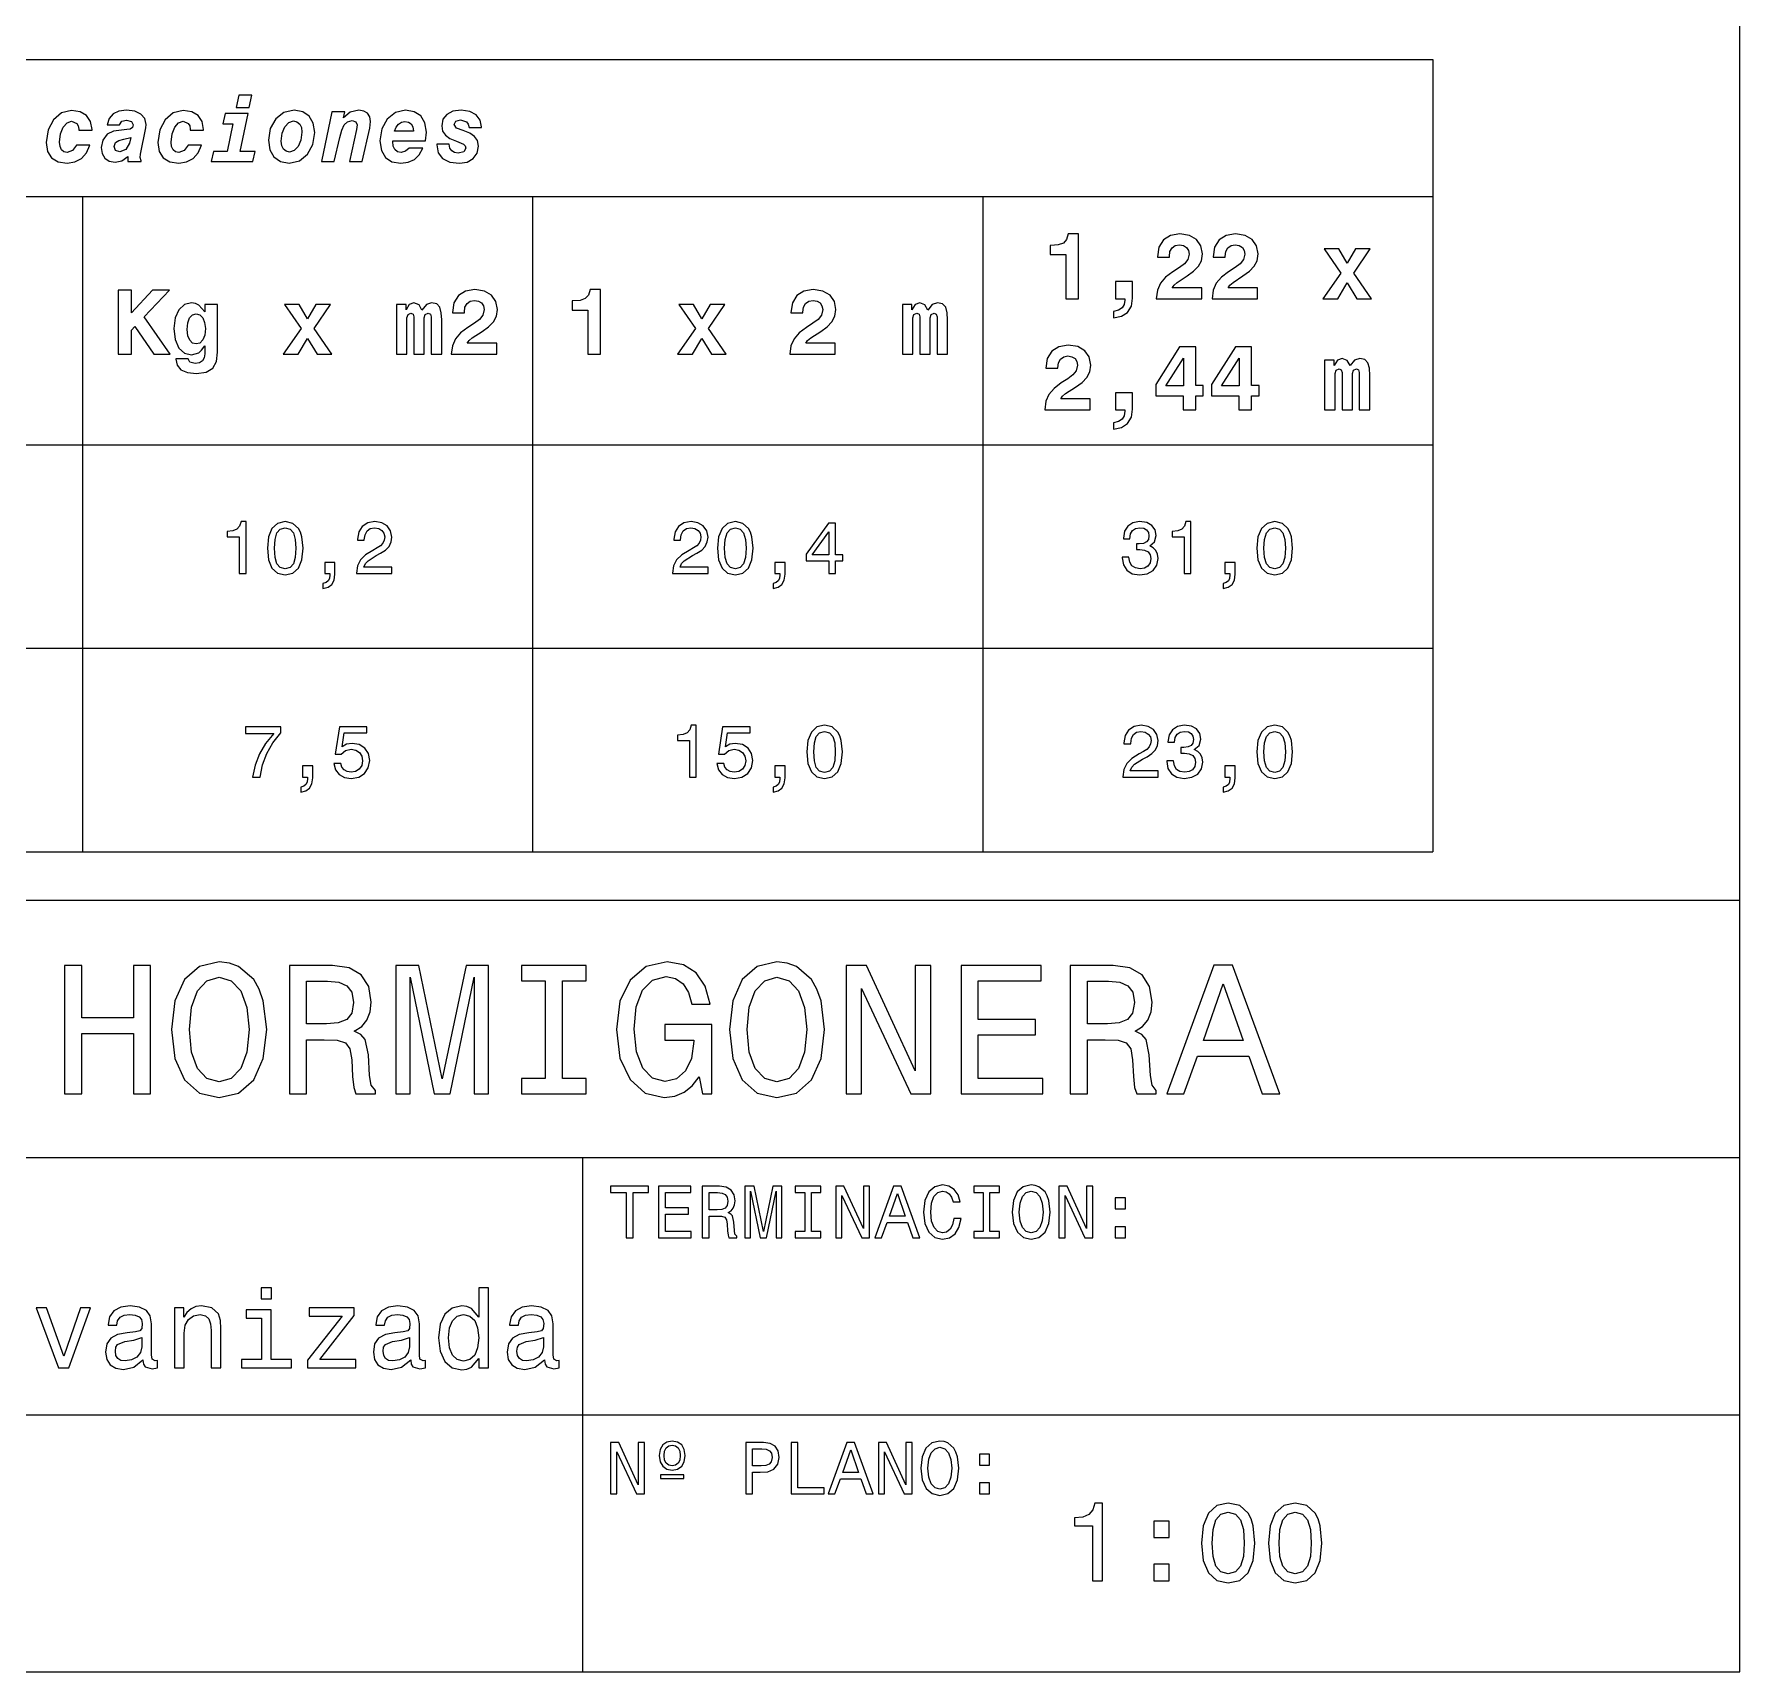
# Model space of a CAD drawing. Extents: x 25 to 410, y 10 to 284.
# Drawn here: x 343.7 to 410, y 10 to 73.7 of the extents above; entities that cross this region are included whole.
import ezdxf

# ---------------------------------------------------------------- set-up
doc = ezdxf.new("R2010")
doc.units = 0
doc.layers.get('0').update_dxf_attribs({"linetype": 'CONTINUOUS'})

msp = doc.modelspace()

# ---------------------------------------------------------------- linework, layer by layer
at = {"color": 7}
for p, q in [((410, 10), (410, 284)), ((290, 72.687), (398.063, 72.687)), ((398.063, 72.687), (398.063, 41.879)), ((290, 67.357), (398.063, 67.357)), ((345.563, 67.357), (345.563, 41.879)), ((363.063, 67.357), (363.063, 41.879)), ((380.563, 67.357), (380.563, 41.879)), ((290, 57.711), (398.063, 57.711)), ((290, 49.795), (398.063, 49.795)), ((290, 41.879), (398.063, 41.879)), ((235, 40), (410, 40)), ((275, 30), (410, 30)), ((320, 30), (365, 30)), ((365, 30), (365, 10)), ((275, 20), (410, 20)), ((25, 10), (410, 10))]:
    msp.add_line(p, q, dxfattribs=at)
for points in [[(352.043, 70.818), (352.147, 71.304), (351.636, 71.304), (351.531, 70.818)], [(345.328, 69.363), (345.177, 69.15), (344.968, 69.078), (344.838, 69.103), (344.745, 69.179), (344.691, 69.301), (344.673, 69.478), (344.709, 69.799), (344.813, 70.054), (344.961, 70.224), (345.141, 70.285), (345.339, 70.202), (345.397, 70.105), (345.418, 69.975), (345.418, 69.946), (345.933, 69.946), (345.933, 69.971), (345.879, 70.281), (345.721, 70.512), (345.472, 70.66), (345.141, 70.71), (344.748, 70.609), (344.435, 70.346), (344.226, 69.95), (344.15, 69.464), (344.201, 69.114), (344.359, 68.862), (344.615, 68.711), (344.964, 68.657), (345.267, 68.707), (345.523, 68.844), (345.717, 69.064), (345.847, 69.363)], [(347.324, 68.912), (347.324, 68.718), (347.846, 68.718), (347.846, 68.75), (347.799, 68.876), (347.817, 69.01), (348.03, 70.036), (348.041, 70.166), (347.987, 70.389), (347.835, 70.562), (347.594, 70.674), (347.273, 70.717), (346.978, 70.681), (346.755, 70.573), (346.6, 70.393), (346.517, 70.144), (347.007, 70.144), (347.093, 70.285), (347.27, 70.332), (347.464, 70.281), (347.533, 70.148), (347.504, 70.04), (347.421, 69.986), (347.281, 69.961), (347.083, 69.946), (346.762, 69.896), (346.524, 69.781), (346.351, 69.557), (346.286, 69.269), (346.322, 69.031), (346.431, 68.855), (346.6, 68.739), (346.834, 68.7), (347.093, 68.75)], [(349.665, 69.363), (349.514, 69.15), (349.305, 69.078), (349.175, 69.103), (349.082, 69.179), (349.028, 69.301), (349.01, 69.478), (349.046, 69.799), (349.15, 70.054), (349.298, 70.224), (349.478, 70.285), (349.676, 70.202), (349.734, 70.105), (349.755, 69.975), (349.755, 69.946), (350.271, 69.946), (350.271, 69.971), (350.217, 70.281), (350.058, 70.512), (349.809, 70.66), (349.478, 70.71), (349.085, 70.609), (348.772, 70.346), (348.563, 69.95), (348.487, 69.464), (348.538, 69.114), (348.696, 68.862), (348.952, 68.711), (349.302, 68.657), (349.604, 68.707), (349.86, 68.844), (350.054, 69.064), (350.184, 69.363)], [(351.697, 69.107), (352.01, 70.587), (351.103, 70.587), (351.02, 70.191), (351.413, 70.191), (351.186, 69.107), (350.652, 69.107), (350.57, 68.718), (352.187, 68.718), (352.27, 69.107)], [(352.792, 69.546), (352.846, 69.179), (353.005, 68.902), (353.26, 68.725), (353.599, 68.664), (353.995, 68.754), (354.309, 69.006), (354.514, 69.384), (354.59, 69.853), (354.532, 70.216), (354.377, 70.49), (354.125, 70.66), (353.794, 70.721), (353.39, 70.627), (353.073, 70.379), (352.864, 70.004)], [(353.772, 70.299), (353.902, 70.267), (354.006, 70.18), (354.071, 70.044), (354.096, 69.86), (354.057, 69.554), (353.949, 69.312), (353.794, 69.147), (353.614, 69.089), (353.477, 69.118), (353.372, 69.201), (353.307, 69.33), (353.286, 69.507), (353.322, 69.82), (353.43, 70.069), (353.585, 70.238)], [(354.849, 68.718), (355.35, 68.718), (355.566, 69.662), (355.642, 69.946), (355.742, 70.148), (355.872, 70.27), (356.045, 70.314), (356.186, 70.27), (356.24, 70.152), (356.214, 69.971), (355.937, 68.718), (356.441, 68.718), (356.733, 70.018), (356.766, 70.278), (356.733, 70.461), (356.643, 70.602), (356.499, 70.685), (356.308, 70.717), (355.973, 70.638), (355.714, 70.422), (355.764, 70.652), (355.26, 70.652)], [(357.626, 69.528), (358.898, 69.528), (358.931, 69.86), (358.873, 70.224), (358.711, 70.494), (358.459, 70.66), (358.124, 70.721), (357.731, 70.627), (357.414, 70.375), (357.205, 69.997), (357.129, 69.525), (357.183, 69.154), (357.338, 68.88), (357.594, 68.714), (357.936, 68.653), (358.228, 68.693), (358.469, 68.797), (358.657, 68.981), (358.797, 69.237), (358.257, 69.237), (358.116, 69.118), (357.954, 69.078), (357.814, 69.103), (357.709, 69.186), (357.645, 69.319), (357.626, 69.503)], [(359.334, 69.399), (359.334, 69.366), (359.388, 69.06), (359.561, 68.837), (359.838, 68.703), (360.224, 68.653), (360.519, 68.703), (360.753, 68.833), (360.905, 69.042), (360.959, 69.316), (360.919, 69.543), (360.804, 69.701), (360.616, 69.82), (360.361, 69.925), (360.105, 70.025), (360.015, 70.162), (360.08, 70.288), (360.263, 70.339), (360.498, 70.263), (360.562, 70.17), (360.595, 70.047), (361.081, 70.047), (361.081, 70.069), (361.027, 70.335), (360.869, 70.541), (360.616, 70.67), (360.281, 70.717), (359.957, 70.674), (359.723, 70.555), (359.575, 70.364), (359.529, 70.112), (359.565, 69.903), (359.673, 69.745), (359.849, 69.618), (360.101, 69.51), (360.371, 69.399), (360.436, 69.337), (360.461, 69.247), (360.386, 69.096), (360.173, 69.046), (360.029, 69.067), (359.918, 69.136), (359.846, 69.244), (359.824, 69.391), (359.824, 69.399)], [(347.443, 69.654), (347.396, 69.431), (347.252, 69.19), (347.01, 69.1), (346.848, 69.154), (346.794, 69.305), (346.841, 69.46), (346.971, 69.543), (347.176, 69.593)], [(357.691, 69.899), (357.756, 70.062), (357.85, 70.18), (357.969, 70.252), (358.098, 70.281), (358.235, 70.256), (358.336, 70.184), (358.401, 70.065), (358.426, 69.899)], [(383.79, 65.11), (383.79, 63.388), (384.288, 63.388), (384.288, 65.906), (383.884, 65.906), (383.823, 65.69), (383.697, 65.553), (383.495, 65.481), (383.214, 65.463), (383.189, 65.463), (383.189, 65.11)], [(387.818, 65.005), (387.818, 65.027), (387.843, 65.221), (387.922, 65.366), (388.048, 65.452), (388.214, 65.484), (388.369, 65.456), (388.488, 65.384), (388.56, 65.268), (388.589, 65.124), (388.538, 64.908), (388.409, 64.746), (388.207, 64.598), (387.955, 64.436), (387.674, 64.22), (387.476, 63.993), (387.353, 63.723), (387.31, 63.388), (389.079, 63.388), (389.079, 63.817), (387.933, 63.817), (388.001, 63.921), (388.124, 64.022), (388.509, 64.274), (388.762, 64.458), (388.949, 64.649), (389.064, 64.865), (389.104, 65.131), (389.043, 65.445), (388.873, 65.69), (388.596, 65.848), (388.221, 65.906), (387.857, 65.845), (387.587, 65.672), (387.411, 65.391), (387.353, 65.016), (387.353, 65.005)], [(389.986, 65.005), (389.986, 65.027), (390.012, 65.221), (390.091, 65.366), (390.217, 65.452), (390.383, 65.484), (390.538, 65.456), (390.656, 65.384), (390.728, 65.268), (390.757, 65.124), (390.707, 64.908), (390.577, 64.746), (390.375, 64.598), (390.123, 64.436), (389.842, 64.22), (389.644, 63.993), (389.522, 63.723), (389.478, 63.388), (391.247, 63.388), (391.247, 63.817), (390.102, 63.817), (390.17, 63.921), (390.293, 64.022), (390.678, 64.274), (390.93, 64.458), (391.117, 64.649), (391.233, 64.865), (391.272, 65.131), (391.211, 65.445), (391.042, 65.69), (390.764, 65.848), (390.39, 65.906), (390.026, 65.845), (389.756, 65.672), (389.579, 65.391), (389.522, 65.016), (389.522, 65.005)], [(394.482, 64.386), (393.787, 63.388), (394.363, 63.388), (394.734, 64), (395.102, 63.388), (395.678, 63.388), (394.986, 64.386), (395.631, 65.322), (395.058, 65.322), (394.731, 64.768), (394.403, 65.322), (393.834, 65.322)], [(346.946, 63.726), (346.946, 61.226), (347.465, 61.226), (347.465, 62.167), (347.594, 62.307), (348.34, 61.226), (348.971, 61.226), (347.962, 62.685), (348.949, 63.726), (348.282, 63.726), (347.465, 62.84), (347.465, 63.726)], [(360.408, 62.844), (360.408, 62.866), (360.433, 63.06), (360.512, 63.204), (360.638, 63.291), (360.804, 63.323), (360.959, 63.294), (361.078, 63.222), (361.15, 63.107), (361.179, 62.963), (361.128, 62.747), (360.999, 62.585), (360.797, 62.437), (360.545, 62.275), (360.264, 62.059), (360.066, 61.832), (359.943, 61.562), (359.9, 61.226), (361.669, 61.226), (361.669, 61.655), (360.523, 61.655), (360.592, 61.76), (360.714, 61.861), (361.099, 62.113), (361.352, 62.296), (361.539, 62.487), (361.654, 62.703), (361.694, 62.97), (361.633, 63.283), (361.463, 63.528), (361.186, 63.687), (360.811, 63.745), (360.447, 63.683), (360.177, 63.51), (360.001, 63.229), (359.943, 62.855), (359.943, 62.844)], [(365.206, 62.948), (365.206, 61.226), (365.703, 61.226), (365.703, 63.745), (365.3, 63.745), (365.239, 63.528), (365.112, 63.391), (364.911, 63.319), (364.63, 63.301), (364.605, 63.301), (364.605, 62.948)], [(373.571, 62.844), (373.571, 62.866), (373.596, 63.06), (373.675, 63.204), (373.801, 63.291), (373.967, 63.323), (374.122, 63.294), (374.241, 63.222), (374.313, 63.107), (374.342, 62.963), (374.291, 62.747), (374.161, 62.585), (373.96, 62.437), (373.708, 62.275), (373.427, 62.059), (373.228, 61.832), (373.106, 61.562), (373.063, 61.226), (374.831, 61.226), (374.831, 61.655), (373.686, 61.655), (373.754, 61.76), (373.877, 61.861), (374.262, 62.113), (374.514, 62.296), (374.702, 62.487), (374.817, 62.703), (374.857, 62.97), (374.795, 63.283), (374.626, 63.528), (374.349, 63.687), (373.974, 63.745), (373.61, 63.683), (373.34, 63.51), (373.164, 63.229), (373.106, 62.855), (373.106, 62.844)], [(385.649, 62.639), (385.963, 62.707), (386.197, 62.858), (386.341, 63.1), (386.391, 63.413), (386.391, 64.051), (385.728, 64.051), (385.728, 63.388), (386.089, 63.388), (386.089, 63.337), (386.06, 63.161), (385.981, 63.028), (385.844, 62.938), (385.649, 62.887)], [(350.318, 61.248), (350.296, 61.086), (350.231, 60.967), (350.116, 60.899), (349.943, 60.873), (349.738, 60.92), (349.669, 61.05), (349.187, 61.05), (349.187, 61.043), (349.237, 60.805), (349.388, 60.629), (349.641, 60.52), (349.99, 60.481), (350.372, 60.535), (350.628, 60.686), (350.768, 60.949), (350.815, 61.313), (350.815, 63.165), (350.318, 63.165), (350.318, 62.88), (350.091, 63.143), (349.958, 63.208), (349.799, 63.229), (349.525, 63.157), (349.309, 62.959), (349.169, 62.646), (349.118, 62.235), (349.169, 61.796), (349.309, 61.471), (349.525, 61.27), (349.799, 61.201), (350.08, 61.281), (350.195, 61.392), (350.318, 61.558)], [(354.061, 62.224), (353.365, 61.226), (353.942, 61.226), (354.313, 61.839), (354.68, 61.226), (355.257, 61.226), (354.565, 62.224), (355.21, 63.161), (354.637, 63.161), (354.309, 62.606), (353.981, 63.161), (353.412, 63.161)], [(359.118, 62.66), (359.118, 61.226), (359.529, 61.226), (359.529, 62.563), (359.511, 62.844), (359.453, 63.053), (359.334, 63.183), (359.136, 63.229), (358.931, 63.157), (358.762, 62.948), (358.646, 63.154), (358.448, 63.229), (358.268, 63.157), (358.142, 62.956), (358.142, 63.161), (357.771, 63.161), (357.771, 61.226), (358.178, 61.226), (358.178, 62.646), (358.218, 62.775), (358.333, 62.822), (358.419, 62.786), (358.448, 62.685), (358.448, 61.226), (358.852, 61.226), (358.852, 62.646), (358.891, 62.775), (359.007, 62.822), (359.089, 62.786), (359.118, 62.685)], [(369.392, 62.224), (368.697, 61.226), (369.273, 61.226), (369.644, 61.839), (370.012, 61.226), (370.588, 61.226), (369.896, 62.224), (370.541, 63.161), (369.968, 63.161), (369.641, 62.606), (369.313, 63.161), (368.744, 63.161)], [(378.787, 62.66), (378.787, 61.226), (379.197, 61.226), (379.197, 62.563), (379.179, 62.844), (379.122, 63.053), (379.003, 63.183), (378.805, 63.229), (378.599, 63.157), (378.43, 62.948), (378.315, 63.154), (378.117, 63.229), (377.937, 63.157), (377.811, 62.956), (377.811, 63.161), (377.44, 63.161), (377.44, 61.226), (377.847, 61.226), (377.847, 62.646), (377.886, 62.775), (378.001, 62.822), (378.088, 62.786), (378.117, 62.685), (378.117, 61.226), (378.52, 61.226), (378.52, 62.646), (378.56, 62.775), (378.675, 62.822), (378.758, 62.786), (378.787, 62.685)], [(349.983, 61.63), (349.842, 61.666), (349.731, 61.774), (349.659, 61.951), (349.633, 62.196), (349.659, 62.455), (349.727, 62.642), (349.839, 62.757), (349.983, 62.797), (350.127, 62.757), (350.242, 62.646), (350.311, 62.469), (350.339, 62.235), (350.314, 61.972), (350.242, 61.785), (350.13, 61.666)], [(383.481, 60.683), (383.481, 60.704), (383.506, 60.899), (383.585, 61.043), (383.711, 61.129), (383.877, 61.162), (384.032, 61.133), (384.151, 61.061), (384.223, 60.946), (384.251, 60.801), (384.201, 60.585), (384.071, 60.423), (383.87, 60.275), (383.617, 60.113), (383.337, 59.897), (383.138, 59.67), (383.016, 59.4), (382.973, 59.065), (384.741, 59.065), (384.741, 59.494), (383.596, 59.494), (383.664, 59.598), (383.787, 59.699), (384.172, 59.951), (384.424, 60.135), (384.612, 60.326), (384.727, 60.542), (384.767, 60.809), (384.705, 61.122), (384.536, 61.367), (384.259, 61.525), (383.884, 61.583), (383.52, 61.522), (383.25, 61.349), (383.074, 61.068), (383.016, 60.693), (383.016, 60.683)], [(388.351, 59.609), (388.351, 59.065), (388.844, 59.065), (388.844, 59.609), (389.136, 59.609), (389.136, 60.009), (388.844, 60.009), (388.844, 61.511), (388.218, 61.511), (387.292, 60.052), (387.292, 59.609)], [(387.677, 59.998), (388.365, 61.075), (388.365, 59.998)], [(390.52, 59.609), (390.52, 59.065), (391.013, 59.065), (391.013, 59.609), (391.305, 59.609), (391.305, 60.009), (391.013, 60.009), (391.013, 61.511), (390.386, 61.511), (389.46, 60.052), (389.46, 59.609)], [(389.846, 59.998), (390.534, 61.075), (390.534, 59.998)], [(395.203, 60.499), (395.203, 59.065), (395.613, 59.065), (395.613, 60.402), (395.595, 60.683), (395.538, 60.891), (395.419, 61.021), (395.221, 61.068), (395.015, 60.996), (394.846, 60.787), (394.731, 60.992), (394.532, 61.068), (394.352, 60.996), (394.226, 60.794), (394.226, 61), (393.855, 61), (393.855, 59.065), (394.262, 59.065), (394.262, 60.484), (394.302, 60.614), (394.417, 60.661), (394.504, 60.625), (394.532, 60.524), (394.532, 59.065), (394.936, 59.065), (394.936, 60.484), (394.976, 60.614), (395.091, 60.661), (395.174, 60.625), (395.203, 60.524)], [(385.649, 58.316), (385.963, 58.384), (386.197, 58.536), (386.341, 58.777), (386.391, 59.09), (386.391, 59.728), (385.728, 59.728), (385.728, 59.065), (386.089, 59.065), (386.089, 59.015), (386.06, 58.838), (385.981, 58.705), (385.844, 58.615), (385.649, 58.564)], [(351.659, 52.706), (351.921, 52.706), (351.921, 54.72), (351.725, 54.72), (351.673, 54.544), (351.569, 54.426), (351.411, 54.357), (351.192, 54.334), (351.192, 54.129), (351.659, 54.129)], [(352.751, 53.683), (352.794, 53.23), (352.929, 52.907), (353.146, 52.711), (353.445, 52.648), (353.742, 52.711), (353.958, 52.907), (354.091, 53.23), (354.137, 53.683), (354.091, 54.132), (354.036, 54.311), (353.958, 54.458), (353.742, 54.654), (353.445, 54.72), (353.146, 54.654), (352.929, 54.455), (352.794, 54.132)], [(353.027, 53.683), (353.051, 54.031), (353.123, 54.282), (353.252, 54.429), (353.445, 54.481), (353.636, 54.429), (353.765, 54.282), (353.837, 54.031), (353.86, 53.683), (353.837, 53.331), (353.765, 53.08), (353.636, 52.933), (353.445, 52.884), (353.252, 52.933), (353.123, 53.08), (353.051, 53.331)], [(356.212, 52.706), (357.587, 52.706), (357.587, 52.953), (356.5, 52.953), (356.561, 53.089), (356.664, 53.201), (356.984, 53.406), (357.154, 53.492), (357.344, 53.616), (357.48, 53.76), (357.558, 53.93), (357.587, 54.123), (357.538, 54.366), (357.402, 54.556), (357.195, 54.677), (356.927, 54.72), (356.65, 54.671), (356.44, 54.536), (356.304, 54.319), (356.258, 54.034), (356.258, 53.994), (356.52, 53.994), (356.52, 54.017), (356.546, 54.213), (356.624, 54.357), (356.748, 54.449), (356.912, 54.481), (357.079, 54.452), (357.203, 54.38), (357.284, 54.268), (357.313, 54.126), (357.293, 53.994), (357.238, 53.881), (357.146, 53.783), (357.019, 53.697), (356.849, 53.605), (356.566, 53.426), (356.368, 53.236), (356.249, 53.005), (356.212, 52.714)], [(368.507, 52.706), (369.882, 52.706), (369.882, 52.953), (368.795, 52.953), (368.856, 53.089), (368.96, 53.201), (369.28, 53.406), (369.45, 53.492), (369.64, 53.616), (369.775, 53.76), (369.853, 53.93), (369.882, 54.123), (369.833, 54.366), (369.697, 54.556), (369.49, 54.677), (369.222, 54.72), (368.945, 54.671), (368.735, 54.536), (368.599, 54.319), (368.553, 54.034), (368.553, 53.994), (368.816, 53.994), (368.816, 54.017), (368.842, 54.213), (368.919, 54.357), (369.043, 54.449), (369.208, 54.481), (369.375, 54.452), (369.499, 54.38), (369.579, 54.268), (369.608, 54.126), (369.588, 53.994), (369.533, 53.881), (369.441, 53.783), (369.314, 53.697), (369.144, 53.605), (368.862, 53.426), (368.663, 53.236), (368.545, 53.005), (368.507, 52.714)], [(370.251, 53.683), (370.294, 53.23), (370.429, 52.907), (370.646, 52.711), (370.945, 52.648), (371.242, 52.711), (371.458, 52.907), (371.591, 53.23), (371.637, 53.683), (371.591, 54.132), (371.536, 54.311), (371.458, 54.458), (371.242, 54.654), (370.945, 54.72), (370.646, 54.654), (370.429, 54.455), (370.294, 54.132)], [(370.527, 53.683), (370.551, 54.031), (370.623, 54.282), (370.752, 54.429), (370.945, 54.481), (371.136, 54.429), (371.265, 54.282), (371.337, 54.031), (371.36, 53.683), (371.337, 53.331), (371.265, 53.08), (371.136, 52.933), (370.945, 52.884), (370.752, 52.933), (370.623, 53.08), (370.551, 53.331)], [(374.574, 52.706), (374.833, 52.706), (374.833, 53.201), (375.118, 53.201), (375.118, 53.432), (374.833, 53.432), (374.833, 54.662), (374.571, 54.662), (373.695, 53.455), (373.695, 53.201), (374.574, 53.201)], [(385.984, 53.334), (385.984, 53.314), (386.03, 53.037), (386.166, 52.83), (386.379, 52.697), (386.661, 52.648), (386.961, 52.697), (387.186, 52.824), (387.33, 53.025), (387.382, 53.285), (387.359, 53.455), (387.295, 53.593), (387.192, 53.7), (387.053, 53.778), (387.241, 53.933), (387.307, 54.181), (387.264, 54.406), (387.14, 54.576), (386.938, 54.683), (386.661, 54.72), (386.402, 54.674), (386.203, 54.547), (386.074, 54.345), (386.03, 54.077), (386.03, 54.057), (386.287, 54.057), (386.31, 54.242), (386.385, 54.374), (386.506, 54.455), (386.676, 54.484), (386.826, 54.461), (386.935, 54.4), (387.002, 54.302), (387.027, 54.17), (387.002, 54.028), (386.932, 53.933), (386.811, 53.876), (386.647, 53.858), (386.535, 53.861), (386.535, 53.634), (386.676, 53.639), (386.857, 53.613), (386.993, 53.544), (387.074, 53.432), (387.102, 53.285), (387.071, 53.118), (386.987, 52.994), (386.855, 52.916), (386.679, 52.89), (386.497, 52.919), (386.365, 53.005), (386.281, 53.144), (386.249, 53.334)], [(388.393, 52.706), (388.656, 52.706), (388.656, 54.72), (388.46, 54.72), (388.408, 54.544), (388.304, 54.426), (388.146, 54.357), (387.927, 54.334), (387.927, 54.129), (388.393, 54.129)], [(391.221, 53.683), (391.264, 53.23), (391.399, 52.907), (391.615, 52.711), (391.915, 52.648), (392.212, 52.711), (392.428, 52.907), (392.561, 53.23), (392.607, 53.683), (392.561, 54.132), (392.506, 54.311), (392.428, 54.458), (392.212, 54.654), (391.915, 54.72), (391.615, 54.654), (391.399, 54.455), (391.264, 54.132)], [(391.497, 53.683), (391.52, 54.031), (391.592, 54.282), (391.722, 54.429), (391.915, 54.481), (392.105, 54.429), (392.235, 54.282), (392.307, 54.031), (392.33, 53.683), (392.307, 53.331), (392.235, 53.08), (392.105, 52.933), (391.915, 52.884), (391.722, 52.933), (391.592, 53.08), (391.52, 53.331)], [(373.937, 53.432), (374.574, 54.328), (374.574, 53.432)], [(354.981, 52.706), (355.174, 52.706), (355.174, 52.651), (355.16, 52.513), (355.114, 52.415), (355.033, 52.351), (354.912, 52.319), (354.912, 52.123), (355.111, 52.17), (355.258, 52.276), (355.347, 52.446), (355.379, 52.674), (355.379, 53.138), (354.981, 53.138)], [(372.481, 52.706), (372.674, 52.706), (372.674, 52.651), (372.66, 52.513), (372.614, 52.415), (372.533, 52.351), (372.412, 52.319), (372.412, 52.123), (372.611, 52.17), (372.758, 52.276), (372.847, 52.446), (372.879, 52.674), (372.879, 53.138), (372.481, 53.138)], [(389.981, 52.706), (390.174, 52.706), (390.174, 52.651), (390.16, 52.513), (390.114, 52.415), (390.033, 52.351), (389.912, 52.319), (389.912, 52.123), (390.111, 52.17), (390.258, 52.276), (390.347, 52.446), (390.379, 52.674), (390.379, 53.138), (389.981, 53.138)], [(352.177, 44.789), (352.468, 44.789), (352.563, 45.265), (352.731, 45.708), (352.967, 46.121), (353.275, 46.507), (353.275, 46.746), (351.904, 46.746), (351.904, 46.484), (352.999, 46.484), (352.682, 46.095), (352.442, 45.688), (352.275, 45.256)], [(355.333, 45.311), (355.396, 45.074), (355.538, 44.89), (355.745, 44.775), (356.01, 44.732), (356.301, 44.783), (356.529, 44.925), (356.673, 45.149), (356.728, 45.438), (356.679, 45.706), (356.54, 45.916), (356.324, 46.051), (356.045, 46.1), (355.829, 46.066), (355.661, 45.971), (355.742, 46.51), (356.618, 46.51), (356.618, 46.746), (355.549, 46.746), (355.391, 45.685), (355.621, 45.685), (355.788, 45.821), (356.002, 45.87), (356.186, 45.838), (356.327, 45.746), (356.417, 45.605), (356.448, 45.423), (356.417, 45.242), (356.324, 45.1), (356.183, 45.011), (356.002, 44.979), (355.849, 45), (355.731, 45.066), (355.644, 45.17), (355.601, 45.311)], [(369.159, 44.789), (369.421, 44.789), (369.421, 46.804), (369.225, 46.804), (369.173, 46.628), (369.069, 46.51), (368.911, 46.44), (368.692, 46.417), (368.692, 46.213), (369.159, 46.213)], [(370.231, 45.311), (370.294, 45.074), (370.435, 44.89), (370.643, 44.775), (370.908, 44.732), (371.199, 44.783), (371.427, 44.925), (371.571, 45.149), (371.625, 45.438), (371.576, 45.706), (371.438, 45.916), (371.222, 46.051), (370.942, 46.1), (370.726, 46.066), (370.559, 45.971), (370.64, 46.51), (371.516, 46.51), (371.516, 46.746), (370.447, 46.746), (370.288, 45.685), (370.519, 45.685), (370.686, 45.821), (370.899, 45.87), (371.084, 45.838), (371.225, 45.746), (371.314, 45.605), (371.346, 45.423), (371.314, 45.242), (371.222, 45.1), (371.081, 45.011), (370.899, 44.979), (370.746, 45), (370.628, 45.066), (370.542, 45.17), (370.499, 45.311)], [(373.721, 45.766), (373.764, 45.314), (373.899, 44.991), (374.115, 44.795), (374.415, 44.732), (374.712, 44.795), (374.928, 44.991), (375.061, 45.314), (375.107, 45.766), (375.061, 46.216), (375.006, 46.394), (374.928, 46.541), (374.712, 46.737), (374.415, 46.804), (374.115, 46.737), (373.899, 46.538), (373.764, 46.216)], [(373.997, 45.766), (374.02, 46.115), (374.092, 46.366), (374.222, 46.513), (374.415, 46.564), (374.605, 46.513), (374.735, 46.366), (374.807, 46.115), (374.83, 45.766), (374.807, 45.415), (374.735, 45.164), (374.605, 45.017), (374.415, 44.968), (374.222, 45.017), (374.092, 45.164), (374.02, 45.415)], [(386.007, 44.789), (387.382, 44.789), (387.382, 45.037), (386.295, 45.037), (386.356, 45.172), (386.46, 45.285), (386.78, 45.489), (386.95, 45.576), (387.14, 45.7), (387.275, 45.844), (387.353, 46.014), (387.382, 46.207), (387.333, 46.449), (387.197, 46.639), (386.99, 46.76), (386.722, 46.804), (386.445, 46.755), (386.235, 46.619), (386.099, 46.403), (386.053, 46.118), (386.053, 46.077), (386.316, 46.077), (386.316, 46.1), (386.342, 46.296), (386.419, 46.44), (386.543, 46.533), (386.708, 46.564), (386.875, 46.536), (386.999, 46.464), (387.079, 46.351), (387.108, 46.21), (387.088, 46.077), (387.033, 45.965), (386.941, 45.867), (386.814, 45.781), (386.644, 45.688), (386.362, 45.51), (386.163, 45.319), (386.045, 45.089), (386.007, 44.798)], [(387.719, 45.417), (387.719, 45.397), (387.765, 45.121), (387.901, 44.913), (388.114, 44.781), (388.396, 44.732), (388.696, 44.781), (388.921, 44.907), (389.065, 45.109), (389.117, 45.368), (389.094, 45.538), (389.03, 45.677), (388.927, 45.783), (388.788, 45.861), (388.976, 46.017), (389.042, 46.265), (388.999, 46.489), (388.875, 46.66), (388.673, 46.766), (388.396, 46.804), (388.137, 46.757), (387.938, 46.631), (387.808, 46.429), (387.765, 46.161), (387.765, 46.141), (388.022, 46.141), (388.045, 46.325), (388.12, 46.458), (388.241, 46.538), (388.411, 46.567), (388.561, 46.544), (388.67, 46.484), (388.736, 46.386), (388.762, 46.253), (388.736, 46.112), (388.667, 46.017), (388.546, 45.959), (388.382, 45.942), (388.27, 45.945), (388.27, 45.717), (388.411, 45.723), (388.592, 45.697), (388.728, 45.628), (388.808, 45.515), (388.837, 45.368), (388.806, 45.201), (388.722, 45.077), (388.589, 45), (388.414, 44.974), (388.232, 45.002), (388.099, 45.089), (388.016, 45.227), (387.984, 45.417)], [(391.221, 45.766), (391.264, 45.314), (391.399, 44.991), (391.615, 44.795), (391.915, 44.732), (392.212, 44.795), (392.428, 44.991), (392.561, 45.314), (392.607, 45.766), (392.561, 46.216), (392.506, 46.394), (392.428, 46.541), (392.212, 46.737), (391.915, 46.804), (391.615, 46.737), (391.399, 46.538), (391.264, 46.216)], [(391.497, 45.766), (391.52, 46.115), (391.592, 46.366), (391.722, 46.513), (391.915, 46.564), (392.105, 46.513), (392.235, 46.366), (392.307, 46.115), (392.33, 45.766), (392.307, 45.415), (392.235, 45.164), (392.105, 45.017), (391.915, 44.968), (391.722, 45.017), (391.592, 45.164), (391.52, 45.415)], [(354.114, 44.789), (354.307, 44.789), (354.307, 44.734), (354.293, 44.596), (354.246, 44.498), (354.166, 44.435), (354.045, 44.403), (354.045, 44.207), (354.244, 44.253), (354.391, 44.36), (354.48, 44.53), (354.512, 44.757), (354.512, 45.221), (354.114, 45.221)], [(372.481, 44.789), (372.674, 44.789), (372.674, 44.734), (372.66, 44.596), (372.614, 44.498), (372.533, 44.435), (372.412, 44.403), (372.412, 44.207), (372.611, 44.253), (372.758, 44.36), (372.847, 44.53), (372.879, 44.757), (372.879, 45.221), (372.481, 45.221)], [(389.981, 44.789), (390.174, 44.789), (390.174, 44.734), (390.16, 44.596), (390.114, 44.498), (390.033, 44.435), (389.912, 44.403), (389.912, 44.207), (390.111, 44.253), (390.258, 44.36), (390.347, 44.53), (390.379, 44.757), (390.379, 45.221), (389.981, 45.221)], [(344.868, 32.469), (345.538, 32.469), (345.538, 34.818), (347.541, 34.818), (347.541, 32.469), (348.204, 32.469), (348.204, 37.469), (347.541, 37.469), (347.541, 35.431), (345.538, 35.431), (345.538, 37.469), (344.868, 37.469)], [(349.025, 34.969), (349.155, 33.846), (349.53, 33.017), (350.113, 32.505), (350.877, 32.333), (351.633, 32.505), (352.224, 33.017), (352.591, 33.846), (352.728, 34.969), (352.591, 36.086), (352.433, 36.54), (352.224, 36.915), (351.633, 37.426), (351.273, 37.556), (350.877, 37.606), (350.106, 37.426), (349.522, 36.922), (349.155, 36.093)], [(353.607, 32.469), (354.277, 32.469), (354.277, 34.58), (354.962, 34.58), (355.466, 34.559), (355.783, 34.458), (355.956, 34.22), (356.028, 33.795), (356.064, 33.147), (356.107, 32.722), (356.194, 32.469), (356.95, 32.469), (356.95, 32.606), (356.785, 32.808), (356.727, 33.183), (356.677, 33.99), (356.554, 34.588), (356.388, 34.775), (356.129, 34.912), (356.417, 35.092), (356.619, 35.344), (356.749, 35.661), (356.792, 36.043), (356.691, 36.648), (356.403, 37.102), (355.927, 37.376), (355.279, 37.469), (353.607, 37.469)], [(357.75, 32.469), (358.305, 32.469), (358.305, 37.008), (359.241, 32.469), (359.861, 32.469), (360.79, 37.008), (360.79, 32.469), (361.352, 32.469), (361.352, 37.469), (360.473, 37.469), (359.551, 33.06), (358.636, 37.469), (357.75, 37.469)], [(363.557, 33.075), (362.635, 33.075), (362.635, 32.469), (365.142, 32.469), (365.142, 33.075), (364.22, 33.075), (364.22, 36.864), (365.142, 36.864), (365.142, 37.469), (362.635, 37.469), (362.635, 36.864), (363.557, 36.864)], [(369.544, 33.139), (369.666, 32.469), (370.027, 32.469), (370.027, 35.171), (368.204, 35.171), (368.204, 34.559), (369.328, 34.559), (369.328, 34.516), (369.241, 33.853), (369.011, 33.363), (368.658, 33.053), (368.218, 32.952), (367.728, 33.082), (367.347, 33.471), (367.102, 34.112), (367.015, 34.991), (367.094, 35.863), (367.339, 36.504), (367.728, 36.893), (368.254, 37.03), (368.615, 36.958), (368.91, 36.756), (369.126, 36.418), (369.249, 35.964), (369.962, 35.964), (369.775, 36.655), (369.421, 37.174), (368.924, 37.491), (368.298, 37.606), (367.476, 37.426), (366.857, 36.9), (366.46, 36.072), (366.323, 34.969), (366.46, 33.86), (366.857, 33.031), (367.44, 32.505), (368.175, 32.333), (368.586, 32.39), (368.953, 32.534), (369.27, 32.786)], [(370.711, 34.969), (370.841, 33.846), (371.215, 33.017), (371.799, 32.505), (372.563, 32.333), (373.319, 32.505), (373.91, 33.017), (374.277, 33.846), (374.414, 34.969), (374.277, 36.086), (374.119, 36.54), (373.91, 36.915), (373.319, 37.426), (372.959, 37.556), (372.563, 37.606), (371.792, 37.426), (371.208, 36.922), (370.841, 36.093)], [(375.257, 32.469), (375.855, 32.469), (375.855, 36.569), (377.772, 32.469), (378.543, 32.469), (378.543, 37.469), (377.937, 37.469), (377.937, 33.37), (376.043, 37.469), (375.257, 37.469)], [(379.724, 32.469), (382.894, 32.469), (382.894, 33.075), (380.387, 33.075), (380.387, 34.768), (382.62, 34.768), (382.62, 35.366), (380.387, 35.366), (380.387, 36.864), (382.836, 36.864), (382.836, 37.469), (379.724, 37.469)], [(383.968, 32.469), (384.638, 32.469), (384.638, 34.58), (385.322, 34.58), (385.826, 34.559), (386.143, 34.458), (386.316, 34.22), (386.388, 33.795), (386.424, 33.147), (386.468, 32.722), (386.554, 32.469), (387.311, 32.469), (387.311, 32.606), (387.145, 32.808), (387.087, 33.183), (387.037, 33.99), (386.914, 34.588), (386.749, 34.775), (386.489, 34.912), (386.777, 35.092), (386.979, 35.344), (387.109, 35.661), (387.152, 36.043), (387.051, 36.648), (386.763, 37.102), (386.287, 37.376), (385.639, 37.469), (383.968, 37.469)], [(387.721, 32.469), (388.384, 32.469), (388.91, 33.939), (390.906, 33.939), (391.432, 32.469), (392.109, 32.469), (390.279, 37.477), (389.544, 37.477)], [(349.717, 34.969), (349.796, 35.841), (350.034, 36.482), (350.401, 36.871), (350.877, 37.008), (351.345, 36.871), (351.713, 36.475), (351.95, 35.834), (352.037, 34.969), (351.95, 34.098), (351.713, 33.456), (351.345, 33.067), (350.877, 32.938), (350.401, 33.067), (350.034, 33.456), (349.796, 34.09)], [(355.091, 36.857), (355.531, 36.814), (355.841, 36.677), (356.035, 36.425), (356.1, 36.029), (356.028, 35.611), (355.834, 35.359), (355.502, 35.229), (355.048, 35.193), (354.277, 35.193), (354.277, 36.857)], [(371.403, 34.969), (371.482, 35.841), (371.72, 36.482), (372.087, 36.871), (372.563, 37.008), (373.031, 36.871), (373.398, 36.475), (373.636, 35.834), (373.723, 34.969), (373.636, 34.098), (373.398, 33.456), (373.031, 33.067), (372.563, 32.938), (372.087, 33.067), (371.72, 33.456), (371.482, 34.09)], [(385.452, 36.857), (385.891, 36.814), (386.201, 36.677), (386.396, 36.425), (386.46, 36.029), (386.388, 35.611), (386.194, 35.359), (385.862, 35.229), (385.409, 35.193), (384.638, 35.193), (384.638, 36.857)], [(389.14, 34.552), (389.911, 36.756), (390.682, 34.552)], [(366.701, 26.88), (366.966, 26.88), (366.966, 28.638), (367.571, 28.638), (367.571, 28.88), (366.093, 28.88), (366.093, 28.638), (366.701, 28.638)], [(367.963, 26.88), (369.231, 26.88), (369.231, 27.122), (368.228, 27.122), (368.228, 27.799), (369.122, 27.799), (369.122, 28.038), (368.228, 28.038), (368.228, 28.638), (369.208, 28.638), (369.208, 28.88), (367.963, 28.88)], [(369.66, 26.88), (369.928, 26.88), (369.928, 27.724), (370.202, 27.724), (370.404, 27.715), (370.531, 27.675), (370.6, 27.58), (370.629, 27.41), (370.643, 27.151), (370.66, 26.981), (370.695, 26.88), (370.998, 26.88), (370.998, 26.934), (370.931, 27.015), (370.908, 27.165), (370.888, 27.488), (370.839, 27.727), (370.773, 27.802), (370.669, 27.857), (370.784, 27.929), (370.865, 28.03), (370.917, 28.156), (370.934, 28.309), (370.894, 28.551), (370.779, 28.733), (370.588, 28.842), (370.329, 28.88), (369.66, 28.88)], [(370.254, 28.635), (370.43, 28.617), (370.554, 28.563), (370.632, 28.462), (370.658, 28.303), (370.629, 28.136), (370.551, 28.035), (370.418, 27.983), (370.237, 27.969), (369.928, 27.969), (369.928, 28.635)], [(371.318, 26.88), (371.539, 26.88), (371.539, 28.695), (371.914, 26.88), (372.162, 26.88), (372.534, 28.695), (372.534, 26.88), (372.758, 26.88), (372.758, 28.88), (372.407, 28.88), (372.038, 27.116), (371.672, 28.88), (371.318, 28.88)], [(373.64, 27.122), (373.271, 27.122), (373.271, 26.88), (374.274, 26.88), (374.274, 27.122), (373.905, 27.122), (373.905, 28.638), (374.274, 28.638), (374.274, 28.88), (373.271, 28.88), (373.271, 28.638), (373.64, 28.638)], [(374.851, 26.88), (375.09, 26.88), (375.09, 28.519), (375.856, 26.88), (376.165, 26.88), (376.165, 28.88), (375.923, 28.88), (375.923, 27.24), (375.165, 28.88), (374.851, 28.88)], [(376.366, 26.88), (376.632, 26.88), (376.842, 27.468), (377.64, 27.468), (377.851, 26.88), (378.122, 26.88), (377.39, 28.883), (377.096, 28.883)], [(376.934, 27.713), (377.243, 28.594), (377.551, 27.713)], [(379.444, 27.623), (379.387, 27.381), (379.292, 27.208), (379.159, 27.102), (379.003, 27.067), (378.816, 27.119), (378.669, 27.274), (378.571, 27.528), (378.539, 27.88), (378.571, 28.228), (378.666, 28.485), (378.813, 28.64), (379.003, 28.695), (379.142, 28.666), (379.26, 28.586), (379.352, 28.456), (379.415, 28.277), (379.689, 28.277), (379.603, 28.551), (379.453, 28.759), (379.248, 28.888), (379.003, 28.934), (378.698, 28.862), (378.464, 28.661), (378.315, 28.329), (378.263, 27.88), (378.315, 27.43), (378.464, 27.099), (378.698, 26.894), (379.003, 26.825), (379.271, 26.88), (379.488, 27.032), (379.64, 27.283), (379.721, 27.623)], [(380.58, 27.122), (380.211, 27.122), (380.211, 26.88), (381.214, 26.88), (381.214, 27.122), (380.845, 27.122), (380.845, 28.638), (381.214, 28.638), (381.214, 28.88), (380.211, 28.88), (380.211, 28.638), (380.58, 28.638)], [(381.707, 27.88), (381.758, 27.43), (381.908, 27.099), (382.142, 26.894), (382.447, 26.825), (382.75, 26.894), (382.986, 27.099), (383.133, 27.43), (383.188, 27.88), (383.133, 28.326), (383.07, 28.508), (382.986, 28.658), (382.75, 28.862), (382.606, 28.914), (382.447, 28.934), (382.139, 28.862), (381.905, 28.661), (381.758, 28.329)], [(381.983, 27.88), (382.015, 28.228), (382.11, 28.485), (382.257, 28.64), (382.447, 28.695), (382.634, 28.64), (382.781, 28.482), (382.877, 28.225), (382.911, 27.88), (382.877, 27.531), (382.781, 27.274), (382.634, 27.119), (382.447, 27.067), (382.257, 27.119), (382.11, 27.274), (382.015, 27.528)], [(383.525, 26.88), (383.764, 26.88), (383.764, 28.519), (384.531, 26.88), (384.839, 26.88), (384.839, 28.88), (384.597, 28.88), (384.597, 27.24), (383.839, 28.88), (383.525, 28.88)], [(385.718, 27.998), (386.116, 27.998), (386.116, 28.427), (385.718, 28.427)], [(385.718, 26.88), (386.116, 26.88), (386.116, 27.309), (385.718, 27.309)], [(352.914, 24.93), (352.512, 24.93), (352.512, 24.498), (352.914, 24.498)], [(360.972, 22.185), (360.972, 21.827), (361.352, 21.827), (361.352, 24.93), (360.976, 24.93), (360.976, 23.794), (360.687, 24.122), (360.51, 24.2), (360.306, 24.23), (359.939, 24.144), (359.654, 23.902), (359.468, 23.513), (359.403, 22.99), (359.468, 22.466), (359.654, 22.073), (359.939, 21.827), (360.306, 21.745), (360.51, 21.775), (360.691, 21.853)], [(344.628, 21.827), (345.03, 21.827), (345.877, 24.148), (345.484, 24.148), (344.831, 22.276), (344.165, 24.148), (343.767, 24.148)], [(347.913, 22.129), (347.913, 22.116), (347.935, 21.969), (347.999, 21.866), (348.272, 21.783), (348.484, 21.818), (348.484, 22.112), (348.393, 22.099), (348.272, 22.155), (348.25, 22.328), (348.25, 23.53), (348.198, 23.837), (348.047, 24.053), (347.783, 24.183), (347.412, 24.23), (347.048, 24.178), (346.78, 24.031), (346.612, 23.802), (346.556, 23.5), (346.556, 23.474), (346.897, 23.474), (346.927, 23.655), (347.022, 23.785), (347.178, 23.863), (347.399, 23.893), (347.61, 23.871), (347.762, 23.807), (347.852, 23.694), (347.883, 23.539), (347.865, 23.357), (347.796, 23.266), (347.623, 23.223), (347.299, 23.188), (346.927, 23.111), (346.664, 22.972), (346.508, 22.756), (346.461, 22.436), (346.504, 22.151), (346.638, 21.939), (346.854, 21.805), (347.152, 21.758), (347.554, 21.848)], [(349.136, 21.827), (349.517, 21.827), (349.517, 23.167), (349.556, 23.474), (349.681, 23.698), (349.876, 23.837), (350.135, 23.889), (350.342, 23.845), (350.472, 23.729), (350.537, 23.534), (350.559, 23.275), (350.559, 21.827), (350.939, 21.827), (350.939, 23.353), (350.922, 23.66), (350.844, 23.915), (350.589, 24.148), (350.191, 24.23), (349.971, 24.2), (349.785, 24.118), (349.625, 23.979), (349.499, 23.794), (349.499, 24.148), (349.136, 24.148)], [(352.901, 22.147), (352.901, 24.07), (351.924, 24.07), (351.924, 23.746), (352.521, 23.746), (352.521, 22.147), (351.743, 22.147), (351.743, 21.827), (353.688, 21.827), (353.688, 22.147)], [(355.664, 23.828), (354.311, 22.116), (354.311, 21.827), (356.191, 21.827), (356.191, 22.147), (354.79, 22.147), (356.131, 23.854), (356.131, 24.148), (354.376, 24.148), (354.376, 23.828)], [(358.322, 22.129), (358.322, 22.116), (358.344, 21.969), (358.409, 21.866), (358.681, 21.783), (358.893, 21.818), (358.893, 22.112), (358.802, 22.099), (358.681, 22.155), (358.659, 22.328), (358.659, 23.53), (358.608, 23.837), (358.456, 24.053), (358.193, 24.183), (357.821, 24.23), (357.458, 24.178), (357.19, 24.031), (357.021, 23.802), (356.965, 23.5), (356.965, 23.474), (357.306, 23.474), (357.337, 23.655), (357.432, 23.785), (357.587, 23.863), (357.808, 23.893), (358.02, 23.871), (358.171, 23.807), (358.262, 23.694), (358.292, 23.539), (358.275, 23.357), (358.205, 23.266), (358.033, 23.223), (357.708, 23.188), (357.337, 23.111), (357.073, 22.972), (356.917, 22.756), (356.87, 22.436), (356.913, 22.151), (357.047, 21.939), (357.263, 21.805), (357.561, 21.758), (357.963, 21.848)], [(360.371, 23.889), (360.622, 23.828), (360.812, 23.66), (360.924, 23.379), (360.968, 22.99), (360.924, 22.596), (360.812, 22.315), (360.622, 22.142), (360.371, 22.086), (360.133, 22.142), (359.952, 22.315), (359.831, 22.6), (359.792, 22.99), (359.831, 23.374), (359.952, 23.655), (360.133, 23.828)], [(363.527, 22.129), (363.527, 22.116), (363.548, 21.969), (363.613, 21.866), (363.886, 21.783), (364.097, 21.818), (364.097, 22.112), (364.007, 22.099), (363.886, 22.155), (363.864, 22.328), (363.864, 23.53), (363.812, 23.837), (363.661, 24.053), (363.397, 24.183), (363.025, 24.23), (362.662, 24.178), (362.394, 24.031), (362.226, 23.802), (362.169, 23.5), (362.169, 23.474), (362.511, 23.474), (362.541, 23.655), (362.636, 23.785), (362.792, 23.863), (363.012, 23.893), (363.224, 23.871), (363.376, 23.807), (363.466, 23.694), (363.497, 23.539), (363.479, 23.357), (363.41, 23.266), (363.237, 23.223), (362.913, 23.188), (362.541, 23.111), (362.278, 22.972), (362.122, 22.756), (362.074, 22.436), (362.118, 22.151), (362.252, 21.939), (362.468, 21.805), (362.766, 21.758), (363.168, 21.848)], [(347.87, 22.639), (347.818, 22.415), (347.68, 22.242), (347.472, 22.129), (347.217, 22.09), (347.053, 22.112), (346.936, 22.181), (346.863, 22.302), (346.841, 22.471), (346.858, 22.622), (346.927, 22.73), (347.204, 22.851), (347.554, 22.903), (347.87, 23.007)], [(358.279, 22.639), (358.227, 22.415), (358.089, 22.242), (357.881, 22.129), (357.626, 22.09), (357.462, 22.112), (357.345, 22.181), (357.272, 22.302), (357.25, 22.471), (357.267, 22.622), (357.337, 22.73), (357.613, 22.851), (357.963, 22.903), (358.279, 23.007)], [(363.484, 22.639), (363.432, 22.415), (363.293, 22.242), (363.086, 22.129), (362.831, 22.09), (362.667, 22.112), (362.55, 22.181), (362.476, 22.302), (362.455, 22.471), (362.472, 22.622), (362.541, 22.73), (362.818, 22.851), (363.168, 22.903), (363.484, 23.007)], [(366.097, 16.917), (366.336, 16.917), (366.336, 18.557), (367.103, 16.917), (367.411, 16.917), (367.411, 18.917), (367.169, 18.917), (367.169, 17.277), (366.411, 18.917), (366.097, 18.917)], [(368.489, 18.972), (368.279, 18.934), (368.12, 18.825), (368.019, 18.649), (367.985, 18.41), (368.019, 18.17), (368.12, 17.995), (368.279, 17.885), (368.489, 17.848), (368.697, 17.885), (368.858, 17.995), (368.956, 18.17), (368.993, 18.41), (368.959, 18.649), (368.858, 18.825), (368.699, 18.934)], [(368.492, 18.813), (368.622, 18.787), (368.72, 18.709), (368.78, 18.582), (368.803, 18.41), (368.78, 18.237), (368.72, 18.11), (368.622, 18.032), (368.492, 18.009), (368.357, 18.035), (368.256, 18.11), (368.195, 18.237), (368.175, 18.41), (368.195, 18.582), (368.256, 18.709), (368.357, 18.787)], [(371.351, 16.917), (371.616, 16.917), (371.616, 17.761), (371.91, 17.761), (372.207, 17.776), (372.443, 17.876), (372.596, 18.072), (372.648, 18.34), (372.607, 18.588), (372.492, 18.77), (372.302, 18.879), (372.042, 18.917), (371.351, 18.917)], [(371.97, 18.672), (372.143, 18.655), (372.27, 18.6), (372.345, 18.499), (372.371, 18.34), (372.342, 18.173), (372.264, 18.072), (372.132, 18.021), (371.95, 18.006), (371.616, 18.006), (371.616, 18.672)], [(373.109, 16.917), (374.394, 16.917), (374.394, 17.159), (373.374, 17.159), (373.374, 18.917), (373.109, 18.917)], [(374.552, 16.917), (374.818, 16.917), (375.028, 17.505), (375.826, 17.505), (376.037, 16.917), (376.308, 16.917), (375.576, 18.92), (375.282, 18.92)], [(375.12, 17.75), (375.429, 18.631), (375.737, 17.75)], [(376.506, 16.917), (376.746, 16.917), (376.746, 18.557), (377.512, 16.917), (377.82, 16.917), (377.82, 18.917), (377.578, 18.917), (377.578, 17.277), (376.82, 18.917), (376.506, 18.917)], [(378.158, 17.917), (378.21, 17.467), (378.359, 17.136), (378.593, 16.931), (378.898, 16.862), (379.201, 16.931), (379.437, 17.136), (379.584, 17.467), (379.639, 17.917), (379.584, 18.363), (379.521, 18.545), (379.437, 18.695), (379.201, 18.899), (379.057, 18.951), (378.898, 18.972), (378.59, 18.899), (378.357, 18.698), (378.21, 18.366)], [(378.434, 17.917), (378.466, 18.265), (378.561, 18.522), (378.708, 18.678), (378.898, 18.732), (379.086, 18.678), (379.233, 18.519), (379.328, 18.263), (379.362, 17.917), (379.328, 17.568), (379.233, 17.312), (379.086, 17.156), (378.898, 17.104), (378.708, 17.156), (378.561, 17.312), (378.466, 17.565)], [(380.434, 18.035), (380.832, 18.035), (380.832, 18.464), (380.434, 18.464)], [(368.037, 17.666), (368.037, 17.513), (368.942, 17.513), (368.942, 17.666)], [(380.434, 16.917), (380.832, 16.917), (380.832, 17.346), (380.434, 17.346)], [(384.828, 13.544), (385.221, 13.544), (385.221, 16.566), (384.927, 16.566), (384.849, 16.302), (384.693, 16.125), (384.456, 16.021), (384.127, 15.987), (384.127, 15.68), (384.828, 15.68)], [(389.068, 15.01), (389.133, 14.331), (389.336, 13.847), (389.66, 13.553), (390.11, 13.458), (390.555, 13.553), (390.879, 13.847), (391.078, 14.331), (391.147, 15.01), (391.078, 15.684), (390.996, 15.952), (390.879, 16.172), (390.555, 16.466), (390.11, 16.566), (389.66, 16.466), (389.336, 16.168), (389.133, 15.684)], [(389.483, 15.01), (389.518, 15.533), (389.626, 15.909), (389.82, 16.129), (390.11, 16.207), (390.395, 16.129), (390.59, 15.909), (390.698, 15.533), (390.732, 15.01), (390.698, 14.482), (390.59, 14.106), (390.395, 13.886), (390.11, 13.812), (389.82, 13.886), (389.626, 14.106), (389.518, 14.482)], [(391.67, 15.01), (391.735, 14.331), (391.938, 13.847), (392.263, 13.553), (392.712, 13.458), (393.157, 13.553), (393.482, 13.847), (393.681, 14.331), (393.75, 15.01), (393.681, 15.684), (393.598, 15.952), (393.482, 16.172), (393.157, 16.466), (392.712, 16.566), (392.263, 16.466), (391.938, 16.168), (391.735, 15.684)], [(392.085, 15.01), (392.12, 15.533), (392.228, 15.909), (392.423, 16.129), (392.712, 16.207), (392.998, 16.129), (393.192, 15.909), (393.3, 15.533), (393.335, 15.01), (393.3, 14.482), (393.192, 14.106), (392.998, 13.886), (392.712, 13.812), (392.423, 13.886), (392.228, 14.106), (392.12, 14.482)], [(387.209, 15.221), (387.806, 15.221), (387.806, 15.866), (387.209, 15.866)], [(387.209, 13.544), (387.806, 13.544), (387.806, 14.188), (387.209, 14.188)]]:
    msp.add_lwpolyline(points, close=True, dxfattribs=at)

doc.saveas('drawing.dxf')
